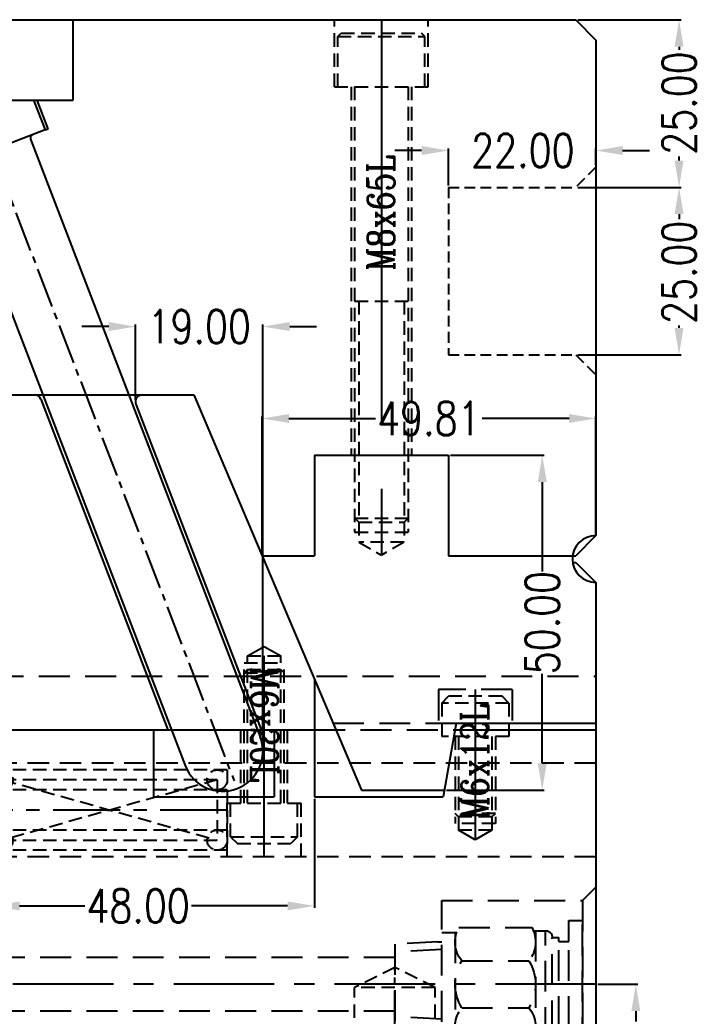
# Model space of a CAD drawing. Header units: millimetres. Extents: x 28656 to 29764, y -21384 to -20601.
# Drawn here: x 29267.3 to 29369, y -21217 to -21068.3 of the extents above; entities that cross this region are included whole.
import ezdxf

# ---------------------------------------------------------------- set-up
doc = ezdxf.new("R2010")
doc.units = ezdxf.units.MM
doc.header["$LTSCALE"] = 8
for name, pattern in [('CENTER', [2, 1.25, -0.25, 0.25, -0.25]), ('CENTER2', [1.125, 0.75, -0.125, 0.125, -0.125]), ('HIDDEN', [0.375, 0.25, -0.125])]:
    doc.linetypes.add(name, pattern=pattern)
doc.layers.get('DEFPOINTS').update_dxf_attribs({"color": 6})
doc.layers.add('dim', color=3, linetype='Continuous', lineweight=15)
for name, color, linetype in [('Layer3', 3, 'Continuous'), ('PIN', 5, 'Continuous'), ('SCREW', 52, 'HIDDEN'), ('SLIDE', 6, 'Continuous'), ('SPRING', 7, 'Continuous'), ('WT', 4, 'Continuous')]:
    doc.layers.add(name, color=color, linetype=linetype)
doc.styles.add('ROMANC', font='RomanC.ttf', dxfattribs={"width": 0.8, "height": 7})
doc.styles.get("Standard").update_dxf_attribs({"font": 'txt.shx', "width": 0.8, "bigfont": 'chineset.shx'})
doc.dimstyles.new('ISO-25', dxfattribs={"dimtxt": 5, "dimasz": 4, "dimexe": 0.3, "dimexo": 0.3, "dimtad": 0, "dimzin": 1, "dimdsep": 46, "dimtxsty": 'Standard', "dimcen": 0, "dimclrd": 3, "dimclre": 3, "dimclrt": 3, "dimazin": 0, "dimtfac": 1, "dimtofl": 0, "dimtmove": 0, "dimatfit": 0, "dimfxl": 0, "dimarcsym": 0})

# ---------------------------------------------------------------- blocks, each defined once
blk = doc.blocks.new('*D26589')
at = {"layer": 'DEFPOINTS', "color": 0}
for p in [(29350.28, -21093.29), (29365.7, -21093.29), (29350.28, -21118.29)]:
    blk.add_point(p, dxfattribs=at)
at = {"layer": 'dim', "color": 3, "lineweight": -2}
for p, q in [((29350.58, -21093.29), (29366, -21093.29)), ((29365.7, -21097.29), (29365.7, -21098.02)), ((29365.7, -21114.29), (29365.7, -21113.93)), ((29350.58, -21118.29), (29366, -21118.29))]:
    blk.add_line(p, q, dxfattribs=at)
at = {"layer": 'dim', "color": 3}
for points in [[(29366.36, -21097.29), (29365.03, -21097.29), (29365.7, -21093.29)], [(29365.03, -21114.29), (29366.36, -21114.29), (29365.7, -21118.29)]]:
    blk.add_solid(points, dxfattribs=at)
at = {"layer": 'dim', "color": 3, "insert": (29365.7, -21105.97), "char_height": 5, "attachment_point": 5, "rotation": 90}
blk.add_mtext('25.00', dxfattribs=at)
blk = doc.blocks.new('*D26590')
at = {"layer": 'DEFPOINTS', "color": 0}
for p in [(29353.28, -21087.79), (29353.28, -21090.29), (29331.28, -21093.29)]:
    blk.add_point(p, dxfattribs=at)
at = {"layer": 'dim', "color": 3, "lineweight": -2}
for p, q in [((29327.28, -21087.79), (29323.28, -21087.79)), ((29331.28, -21092.99), (29331.28, -21087.49)), ((29353.28, -21089.99), (29353.28, -21087.49)), ((29357.28, -21087.79), (29361.28, -21087.79))]:
    blk.add_line(p, q, dxfattribs=at)
at = {"layer": 'dim', "color": 3}
for points in [[(29327.28, -21088.46), (29327.28, -21087.12), (29331.28, -21087.79)], [(29357.28, -21087.12), (29357.28, -21088.46), (29353.28, -21087.79)]]:
    blk.add_solid(points, dxfattribs=at)
at = {"layer": 'dim', "color": 3, "insert": (29342.39, -21087.79), "char_height": 5, "attachment_point": 5}
blk.add_mtext('22.00', dxfattribs=at)
blk = doc.blocks.new('*D26597')
at = {"layer": 'DEFPOINTS', "color": 0}
for p in [(29350.28, -21068.29), (29365.7, -21068.29), (29350.28, -21093.29)]:
    blk.add_point(p, dxfattribs=at)
at = {"layer": 'dim', "color": 3, "lineweight": -2}
for p, q in [((29350.58, -21068.29), (29366, -21068.29)), ((29365.7, -21072.29), (29365.7, -21072.75)), ((29365.7, -21089.29), (29365.7, -21088.67)), ((29350.58, -21093.29), (29366, -21093.29))]:
    blk.add_line(p, q, dxfattribs=at)
at = {"layer": 'dim', "color": 3}
for points in [[(29366.36, -21072.29), (29365.03, -21072.29), (29365.7, -21068.29)], [(29365.03, -21089.29), (29366.36, -21089.29), (29365.7, -21093.29)]]:
    blk.add_solid(points, dxfattribs=at)
at = {"layer": 'dim', "color": 3, "insert": (29365.7, -21080.71), "char_height": 5, "attachment_point": 5, "rotation": 90}
blk.add_mtext('25.00', dxfattribs=at)
blk = doc.blocks.new('*D26657')
at = {"layer": 'DEFPOINTS', "color": 0}
for p in [(29331.28, -21133.29), (29345.28, -21133.29), (29330.69, -21183.29)]:
    blk.add_point(p, dxfattribs=at)
at = {"layer": 'dim', "color": 3, "lineweight": -2}
for p, q in [((29331.58, -21133.29), (29345.58, -21133.29)), ((29345.28, -21137.29), (29345.28, -21150.66)), ((29345.28, -21179.29), (29345.28, -21165.91)), ((29330.99, -21183.29), (29345.58, -21183.29))]:
    blk.add_line(p, q, dxfattribs=at)
at = {"layer": 'dim', "color": 3}
for points in [[(29345.95, -21137.29), (29344.62, -21137.29), (29345.28, -21133.29)], [(29344.62, -21179.29), (29345.95, -21179.29), (29345.28, -21183.29)]]:
    blk.add_solid(points, dxfattribs=at)
at = {"layer": 'dim', "color": 3, "insert": (29345.28, -21158.29), "char_height": 5, "attachment_point": 5, "rotation": 90}
blk.add_mtext('50.00', dxfattribs=at)
blk = doc.blocks.new('*D26658')
at = {"layer": 'DEFPOINTS', "color": 0}
for p in [(29353.28, -21127.8), (29353.28, -21145.29), (29303.47, -21148.29)]:
    blk.add_point(p, dxfattribs=at)
at = {"layer": 'dim', "color": 3, "lineweight": -2}
for p, q in [((29303.47, -21147.99), (29303.47, -21127.5)), ((29307.47, -21127.8), (29320.42, -21127.8)), ((29349.28, -21127.8), (29336.33, -21127.8)), ((29353.28, -21144.99), (29353.28, -21127.5))]:
    blk.add_line(p, q, dxfattribs=at)
at = {"layer": 'dim', "color": 3}
for points in [[(29307.47, -21127.14), (29307.47, -21128.47), (29303.47, -21127.8)], [(29349.28, -21128.47), (29349.28, -21127.14), (29353.28, -21127.8)]]:
    blk.add_solid(points, dxfattribs=at)
at = {"layer": 'dim', "color": 3, "insert": (29328.37, -21127.8), "char_height": 5, "attachment_point": 5}
blk.add_mtext('49.81', dxfattribs=at)
blk = doc.blocks.new('*D26671')
at = {"layer": 'DEFPOINTS', "color": 0}
for p in [(29263.28, -21174.29), (29311.28, -21184.29), (29311.28, -21200.59)]:
    blk.add_point(p, dxfattribs=at)
at = {"layer": 'dim', "color": 3, "lineweight": -2}
for p, q in [((29263.28, -21174.59), (29263.28, -21200.89)), ((29311.28, -21184.59), (29311.28, -21200.89)), ((29267.28, -21200.59), (29277.02, -21200.59)), ((29307.28, -21200.59), (29292.94, -21200.59))]:
    blk.add_line(p, q, dxfattribs=at)
at = {"layer": 'dim', "color": 3}
for points in [[(29267.28, -21199.92), (29267.28, -21201.26), (29263.28, -21200.59)], [(29307.28, -21201.26), (29307.28, -21199.92), (29311.28, -21200.59)]]:
    blk.add_solid(points, dxfattribs=at)
at = {"layer": 'dim', "color": 3, "insert": (29284.98, -21200.59), "char_height": 5, "attachment_point": 5}
blk.add_mtext('48.00', dxfattribs=at)
blk = doc.blocks.new('*D27020')
at = {"layer": 'DEFPOINTS', "color": 0}
for p in [(29303.59, -21114.08), (29284.59, -21125.29), (29303.59, -21177.48)]:
    blk.add_point(p, dxfattribs=at)
at = {"layer": 'dim', "color": 3, "lineweight": -2}
for p, q in [((29280.59, -21114.08), (29276.59, -21114.08)), ((29284.59, -21124.99), (29284.59, -21113.78)), ((29303.59, -21177.18), (29303.59, -21113.78)), ((29307.59, -21114.08), (29311.59, -21114.08))]:
    blk.add_line(p, q, dxfattribs=at)
at = {"layer": 'dim', "color": 3}
for points in [[(29280.59, -21114.75), (29280.59, -21113.41), (29284.59, -21114.08)], [(29307.59, -21113.41), (29307.59, -21114.75), (29303.59, -21114.08)]]:
    blk.add_solid(points, dxfattribs=at)
at = {"layer": 'dim', "color": 3, "insert": (29294.09, -21114.08), "char_height": 5, "attachment_point": 5}
blk.add_mtext('19.00', dxfattribs=at)
blk = doc.blocks.new('20160808.152651')
at = {"layer": 'SCREW', "linetype": 'CENTER2', "ltscale": 5}
blk.add_line((0, 0), (0, -22.43), dxfattribs=at)
at = {"layer": 'SCREW'}
for p, q in [((-5, -2), (-4, -1)), ((4, -1), (-4, -1)), ((5, -2), (-5, -2)), ((-5, -2), (-5, -7)), ((5, -2), (5, -7)), ((5, -7), (-5, -7)), ((-3, -7), (-3, -20)), ((-2.5, -7), (-2.5, -21)), ((2.5, -7), (2.5, -21)), ((3, -7), (3, -20)), ((-2.5, -19), (-3, -18.5)), ((3, -18.5), (-3, -18.5)), ((2.5, -19), (-2.5, -19)), ((2.5, -19), (3, -18.5)), ((3, -20), (-3, -20)), ((2.5, -21), (-2.5, -21))]:
    blk.add_line(p, q, dxfattribs=at)
at = {"layer": 'SCREW', "linetype": 'Continuous'}
for p, q in [((5, -2), (4, -1)), ((0, -22.43), (-2.5, -21)), ((2.5, -21), (0, -22.43))]:
    blk.add_line(p, q, dxfattribs=at)
at = {"layer": 'SLIDE', "linetype": 'HIDDEN', "ltscale": 2.3}
for p, q in [((-5.5, 0), (-5.5, -5)), ((5.5, 0), (-5.5, 0)), ((5.5, 0), (5.5, -5))]:
    blk.add_line(p, q, dxfattribs=at)
at = {"layer": 'dim', "style": 'ROMANC', "width": 0.8}
blk.add_text('M6x12L', height=4.065, rotation=90, dxfattribs=at).set_placement((1.99, -19.4))
blk = doc.blocks.new('20160808.152901')
at = {"layer": 'SPRING', "color": 142, "linetype": 'HIDDEN'}
for p, q in [((-35, 6), (-35, -6)), ((0, 6), (-35, 6)), ((0, 6), (0, -6)), ((-33.5, -4.5), (-33.5, 4.5)), ((-1.5, 4.5), (-33.5, 4.5)), ((-1.5, 4.5), (-33.5, -4.5)), ((-33.5, 4.5), (-1.5, -4.5)), ((-1.5, 4.5), (-1.5, -4.5)), ((0, 3), (-35, 3)), ((0, -3), (-35, -3)), ((-33.5, -4.5), (-1.5, -4.5)), ((0, -6), (-35, -6))]:
    blk.add_line(p, q, dxfattribs=at)
at = {"layer": 'SPRING', "color": 142, "linetype": 'CENTER'}
blk.add_line((0, 0), (-35, 0), dxfattribs=at)
at = {"layer": 'SPRING', "color": 142, "linetype": 'HIDDEN'}
for centre in [(-33.5, 4.5), (-1.5, 4.5), (-33.5, -4.5), (-1.5, -4.5)]:
    blk.add_circle(centre, 1.5, dxfattribs=at)
blk = doc.blocks.new('20160808.153020')
at = {"linetype": 'HIDDEN'}
for p, q in [((-3.5, 5), (-3.5, 16)), ((3.5, 5), (3.5, 16)), ((-5.5, 5), (5.5, 5)), ((-5.5, -3), (-5.5, 5)), ((5.5, -3), (5.5, 5))]:
    blk.add_line(p, q, dxfattribs=at)
at = {"layer": 'SCREW', "linetype": 'Continuous'}
for p, q in [((-2.5, 27), (0, 28.43)), ((0, 28.43), (2.5, 27)), ((-5, 0), (-4, -1))]:
    blk.add_line(p, q, dxfattribs=at)
at = {"layer": 'SCREW', "linetype": 'CENTER2', "ltscale": 5}
blk.add_line((0, -3), (0, 28.43), dxfattribs=at)
at = {"layer": 'SCREW'}
for p, q in [((-2.5, 5), (-2.5, 27)), ((-2.5, 27), (2.5, 27)), ((2.5, 5), (2.5, 27)), ((-3, 5), (-3, 26)), ((-3, 26), (3, 26)), ((3, 5), (3, 26)), ((-2.5, 25), (-3, 24.5)), ((-3, 24.5), (3, 24.5)), ((-2.5, 25), (2.5, 25)), ((2.5, 25), (3, 24.5)), ((-5, 0), (-5, 5)), ((5, 0), (5, 5)), ((-5, 0), (5, 0)), ((5, 0), (4, -1)), ((-4, -1), (4, -1))]:
    blk.add_line(p, q, dxfattribs=at)
at = {"layer": 'dim', "style": 'ROMANC', "width": 0.8}
blk.add_text('M6x20L', height=4.065, rotation=270, dxfattribs=at).set_placement((-1.99, 25.4))
blk = doc.blocks.new('20160818.083232')
at = {"linetype": 'HIDDEN', "ltscale": 1.6}
for p, q in [((90, 7), (0, 7)), ((0, 7), (0, -7)), ((90, -7), (0, -7))]:
    blk.add_line(p, q, dxfattribs=at)
blk = doc.blocks.new('*D27493')
at = {"layer": 'DEFPOINTS', "color": 0}
for p in [(29353.28, -21212.29), (29359.25, -21212.29), (29350.28, -21239.29)]:
    blk.add_point(p, dxfattribs=at)
at = {"layer": 'dim', "color": 3, "lineweight": -2}
for p, q in [((29353.58, -21212.29), (29359.55, -21212.29)), ((29359.25, -21216.29), (29359.25, -21217.83)), ((29359.25, -21235.29), (29359.25, -21233.75)), ((29350.58, -21239.29), (29359.55, -21239.29))]:
    blk.add_line(p, q, dxfattribs=at)
at = {"layer": 'dim', "color": 3}
for points in [[(29359.91, -21216.29), (29358.58, -21216.29), (29359.25, -21212.29)], [(29358.58, -21235.29), (29359.91, -21235.29), (29359.25, -21239.29)]]:
    blk.add_solid(points, dxfattribs=at)
at = {"layer": 'dim', "color": 3, "insert": (29359.25, -21225.79), "char_height": 5, "attachment_point": 5, "rotation": 90}
blk.add_mtext('27.00', dxfattribs=at)
blk = doc.blocks.new('20160903.151524')
at = {"layer": 'WT', "color": 125, "linetype": 'HIDDEN', "ltscale": 2.3}
for p, q in [((-6.35, 23.56), (-6.01, 30)), ((-6.01, 30), (6.01, 30)), ((-5.19, 23), (-4.82, 30)), ((5.19, 23), (4.82, 30)), ((6.35, 23.56), (6.01, 30)), ((12.5, 23), (-12.5, 23)), ((-12.5, 23), (-12.5, 2)), ((-7.75, 23), (-7.75, 20.77)), ((-6.35, 23.56), (-6.35, 23)), ((6.35, 23.56), (6.35, 23)), ((7.75, 23), (7.75, 20.77)), ((12.5, 23), (12.5, 2)), ((-7.75, 21), (7.75, 21)), ((-8.5, 20.43), (-8.5, 9.57)), ((-3.5, 20.01), (-3.5, 9.99)), ((3.5, 20.01), (3.5, 9.99)), ((8.5, 20.43), (8.5, 9.57)), ((-8, 9.33), (-8, 7.51)), ((-8, 9), (8, 9)), ((8, 9.33), (8, 7.51)), ((8, 7.51), (-8, 7.51)), ((7, 6.51), (-7, 6.51)), ((-7, 6.51), (-7, 5.51)), ((7, 6.51), (7, 5.51)), ((-6.4, 5.51), (-7, 5.51)), ((-6.4, 5.51), (-7, 5.51)), ((6.4, 5.51), (-6.4, 5.51)), ((-6.4, 5.51), (-6.4, 4.01)), ((6.4, 5.51), (6.4, 4.01)), ((6.4, 5.51), (7, 5.51)), ((6.4, 5.51), (7, 5.51)), ((-9.5, 4.01), (-9.5, 2)), ((-6.4, 4.01), (-9.5, 4.01)), ((6.4, 4.01), (-6.4, 4.01)), ((6.4, 4.01), (9.5, 4.01)), ((9.5, 4.01), (9.5, 2)), ((-12.5, 2), (-14.5, 0)), ((-12.5, 2), (12.5, 2)), ((9.5, 2), (-9.5, 2)), ((12.5, 2), (14.5, 0)), ((-14.5, 0), (14.5, 0))]:
    blk.add_line(p, q, dxfattribs=at)
at = {"layer": 'WT', "color": 125, "linetype": 'CENTER', "ltscale": 1.5}
blk.add_line((0, 0), (0, 30), dxfattribs=at)
at = {"layer": 'WT', "color": 125, "linetype": 'HIDDEN', "ltscale": 2.3}
for centre, radius, start, end in [((-6.32, 16.53), 4.47, 50.9817, 119.248), ((0, 14.34), 6.66, 58.3016, 121.6984), ((6.32, 16.53), 4.47, 60.752, 129.0183), ((-6.32, 13.47), 4.47, 240.752, 309.0183), ((0, 15.66), 6.66, 238.3016, 301.6984), ((6.32, 13.47), 4.47, 230.9817, 299.248), ((-7, 7.51), 1, 180, 270), ((7, 7.51), 1, 270, 0)]:
    blk.add_arc(centre, radius, start, end, dxfattribs=at)

msp = doc.modelspace()

# ---------------------------------------------------------------- linework, layer by layer
at = {"linetype": 'Continuous'}
for p, q in [((29056.28, -21068.289), (29350.28, -21068.289)), ((29275.28, -21080.289), (29275.28, -21068.289)), ((29350.28, -21068.289), (29353.28, -21071.289)), ((29353.28, -21071.289), (29353.28, -21145.289)), ((29245.28, -21080.289), (29275.28, -21080.289)), ((29353.28, -21145.289), (29350.28, -21148.289)), ((29349.816, -21148.289), (29350.28, -21148.289)), ((29349.816, -21149.289), (29350.28, -21149.289)), ((29350.28, -21149.289), (29353.28, -21152.289)), ((29353.28, -21152.289), (29353.28, -21236.289)), ((29287.28, -21174.289), (29287.28, -21184.289)), ((29305.28, -21174.289), (29305.28, -21184.289)), ((29311.28, -21174.289), (29311.28, -21184.289)), ((29332.456, -21173.289), (29330.517, -21184.289)), ((29287.28, -21184.289), (29305.28, -21184.289)), ((29311.28, -21184.289), (29330.517, -21184.289))]:
    msp.add_line(p, q, dxfattribs=at)
at = {"linetype": 'HIDDEN'}
for p, q in [((29314.28, -21078.289), (29314.28, -21068.289)), ((29328.28, -21078.289), (29328.28, -21068.289)), ((29314.28, -21078.289), (29328.28, -21078.289)), ((29316.78, -21078.289), (29316.78, -21133.289)), ((29325.78, -21078.289), (29325.78, -21133.289)), ((29323.28, -21209.789), (29317.28, -21212.789)), ((29329.28, -21212.789), (29323.28, -21209.789)), ((29329.28, -21212.789), (29317.28, -21212.789)), ((29317.28, -21244.289), (29317.28, -21212.789)), ((29329.28, -21244.289), (29329.28, -21212.789))]:
    msp.add_line(p, q, dxfattribs=at)
at = {"color": 8, "linetype": 'HIDDEN', "ltscale": 0.8}
for p, q in [((29353.28, -21090.289), (29350.28, -21093.289)), ((29331.28, -21093.289), (29350.28, -21093.289)), ((29331.28, -21093.289), (29331.28, -21118.289)), ((29331.28, -21118.289), (29350.28, -21118.289)), ((29350.28, -21118.289), (29353.28, -21121.289))]:
    msp.add_line(p, q, dxfattribs=at)
at = {"linetype": 'CENTER', "ltscale": 0.5}
msp.add_line((29323.28, -21354.289), (29323.28, -21209.789), dxfattribs=at)
at = {"layer": 'PIN', "linetype": 'CENTER2'}
for p, q in [((29260.28, -21080.289), (29299.293, -21181.922)), ((29271.549, -21084.532), (29269.92, -21080.289)), ((29271.083, -21084.711), (29271.549, -21084.532))]:
    msp.add_line(p, q, dxfattribs=at)
at = {"layer": 'PIN'}
for p, q in [((29269.385, -21080.289), (29271.083, -21084.711)), ((29271.083, -21084.711), (29255.212, -21090.804)), ((29268.928, -21086.074), (29303.189, -21175.328)), ((29257.725, -21090.375), (29291.986, -21179.628))]:
    msp.add_line(p, q, dxfattribs=at)
for centre, radius, start, end in [((29269.395, -21085.895), 0.5, 111, 201), ((29297.588, -21177.478), 6, 201, 21)]:
    msp.add_arc(centre, radius, start, end, dxfattribs=at)
at = {"layer": 'SCREW', "linetype": 'CENTER2', "ltscale": 10}
msp.add_line((29321.28, -21068.289), (29321.28, -21148.237), dxfattribs=at)
at = {"layer": 'SCREW'}
for p, q in [((29314.78, -21070.789), (29315.28, -21070.289)), ((29315.28, -21070.289), (29327.28, -21070.289)), ((29327.78, -21070.789), (29327.28, -21070.289)), ((29314.78, -21070.789), (29327.78, -21070.789)), ((29314.78, -21078.289), (29314.78, -21070.789)), ((29327.78, -21078.289), (29327.78, -21070.789)), ((29317.28, -21078.289), (29317.28, -21144.789)), ((29325.28, -21078.289), (29325.28, -21144.789)), ((29317.28, -21110.289), (29325.28, -21110.289)), ((29317.905, -21110.289), (29317.905, -21146.289)), ((29324.655, -21110.289), (29324.655, -21146.289)), ((29317.28, -21142.664), (29325.28, -21142.664)), ((29317.905, -21143.289), (29317.28, -21142.664)), ((29317.905, -21143.289), (29324.655, -21143.289)), ((29324.655, -21143.289), (29325.28, -21142.664)), ((29317.28, -21144.789), (29325.28, -21144.789)), ((29317.905, -21146.289), (29321.28, -21148.237)), ((29324.655, -21146.289), (29317.905, -21146.289)), ((29324.655, -21146.289), (29321.28, -21148.237))]:
    msp.add_line(p, q, dxfattribs=at)
at = {"layer": 'SLIDE'}
for p, q in [((29263.28, -21124.289), (29270.743, -21124.289)), ((29270.454, -21124.931), (29289.401, -21174.289)), ((29270.743, -21124.289), (29283.597, -21124.289)), ((29270.743, -21124.289), (29271.52, -21124.289)), ((29283.597, -21124.289), (29293.28, -21124.289)), ((29293.28, -21124.289), (29318.324, -21183.289)), ((29284.654, -21125.647), (29303.326, -21174.289)), ((29311.28, -21133.289), (29311.28, -21148.289)), ((29311.28, -21133.289), (29331.28, -21133.289)), ((29331.28, -21133.289), (29331.28, -21148.289)), ((29303.468, -21148.289), (29311.28, -21148.289)), ((29331.28, -21148.289), (29349.816, -21148.289)), ((29311.28, -21166.694), (29311.28, -21174.289)), ((29263.28, -21174.289), (29311.28, -21174.289)), ((29332.28, -21174.289), (29353.28, -21174.289)), ((29332.456, -21173.289), (29353.28, -21173.289)), ((29318.324, -21183.289), (29330.693, -21183.289))]:
    msp.add_line(p, q, dxfattribs=at)
at = {"layer": 'SLIDE', "linetype": 'HIDDEN', "ltscale": 2.3}
for p, q in [((29263.28, -21166.289), (29353.28, -21166.289)), ((29311.28, -21174.289), (29332.28, -21174.289)), ((29314.079, -21173.289), (29332.456, -21173.289))]:
    msp.add_line(p, q, dxfattribs=at)
at = {"layer": 'SLIDE'}
for centre, radius, start, end in [((29269.52, -21125.289), 1, 21, 90), ((29285.588, -21125.289), 1, 90, 201), ((29353.28, -21148.789), 3.5, 90, 270)]:
    msp.add_arc(centre, radius, start, end, dxfattribs=at)
at = {"layer": 'WT', "color": 125, "linetype": 'HIDDEN', "ltscale": 2.3}
for p, q in [((29323.28, -21208.289), (29255.28, -21208.289)), ((29323.28, -21216.289), (29249.28, -21216.289))]:
    msp.add_line(p, q, dxfattribs=at)
at = {"layer": 'WT', "color": 125, "linetype": 'CENTER', "ltscale": 1.5}
msp.add_line((29353.28, -21212.289), (29251.28, -21212.289), dxfattribs=at)

# ---------------------------------------------------------------- block references
msp.add_blockref('20160818.083232', (29263.28, -21186.268))
at = {"layer": 'SCREW'}
for name, p in [('20160808.153020', (29303.78, -21190.268)), ('20160808.152651', (29335.28, -21168.289))]:
    msp.add_blockref(name, p, dxfattribs=at)
at = {"layer": 'SPRING'}
msp.add_blockref('20160808.152901', (29298.28, -21186.268), dxfattribs=at)
at = {"layer": 'WT', "xscale": -1, "rotation": 90}
msp.add_blockref('20160903.151524', (29353.28, -21212.289), dxfattribs=at)

# ---------------------------------------------------------------- texts
at = {"layer": 'Layer3', "style": 'ROMANC', "width": 0.8}
msp.add_text('M8x65L', height=4.0648, rotation=90, dxfattribs=at).set_placement((29323.248, -21105.75))

# ---------------------------------------------------------------- dimensions: what is measured, and where the dimension line sits
at = {"layer": 'dim'}
for base, p1, p2, picture, middle in [((29365.698, -21068.289), (29350.28, -21093.289), (29350.28, -21068.289), '*D26597', (29365.698, -21080.709)), ((29365.698, -21093.289), (29350.28, -21118.289), (29350.28, -21093.289), '*D26589', (29365.698, -21105.975)), ((29345.283, -21133.289), (29330.693, -21183.289), (29331.28, -21133.289), '*D26657', (29345.283, -21158.289))]:
    dim = msp.add_linear_dim(base=base, p1=p1, p2=p2, angle=90, dimstyle='ISO-25', dxfattribs=at)
    dim.commit()
    dim.dimension.update_dxf_attribs({"geometry": picture, "text_midpoint": middle, "dimtype": 160})
for base, p1, p2, picture, middle in [((29353.28, -21087.791), (29331.28, -21093.289), (29353.28, -21090.289), '*D26590', (29342.386, -21087.791)), ((29303.588, -21114.079), (29284.588, -21125.289), (29303.588, -21177.478), '*D27020', (29294.095, -21114.079)), ((29311.28, -21200.59), (29263.28, -21174.289), (29311.28, -21184.289), '*D26671', (29284.977, -21200.59))]:
    dim = msp.add_linear_dim(base=base, p1=p1, p2=p2, dimstyle='ISO-25', dxfattribs=at)
    dim.commit()
    dim.dimension.update_dxf_attribs({"geometry": picture, "text_midpoint": middle, "dimtype": 160})
dim = msp.add_linear_dim(base=(29353.28, -21127.804), p1=(29303.468, -21148.289), p2=(29353.28, -21145.289), dimstyle='ISO-25', dxfattribs=at)
dim.commit()
dim.dimension.update_dxf_attribs({"geometry": '*D26658', "text_midpoint": (29328.374, -21127.804)})
dim = msp.add_linear_dim(base=(29359.247, -21212.289), p1=(29350.28, -21239.289), p2=(29353.28, -21212.289), angle=90, dimstyle='ISO-25', dxfattribs=at)
dim.commit()
dim.dimension.update_dxf_attribs({"geometry": '*D27493', "text_midpoint": (29359.247, -21225.789)})

doc.saveas('drawing.dxf')
